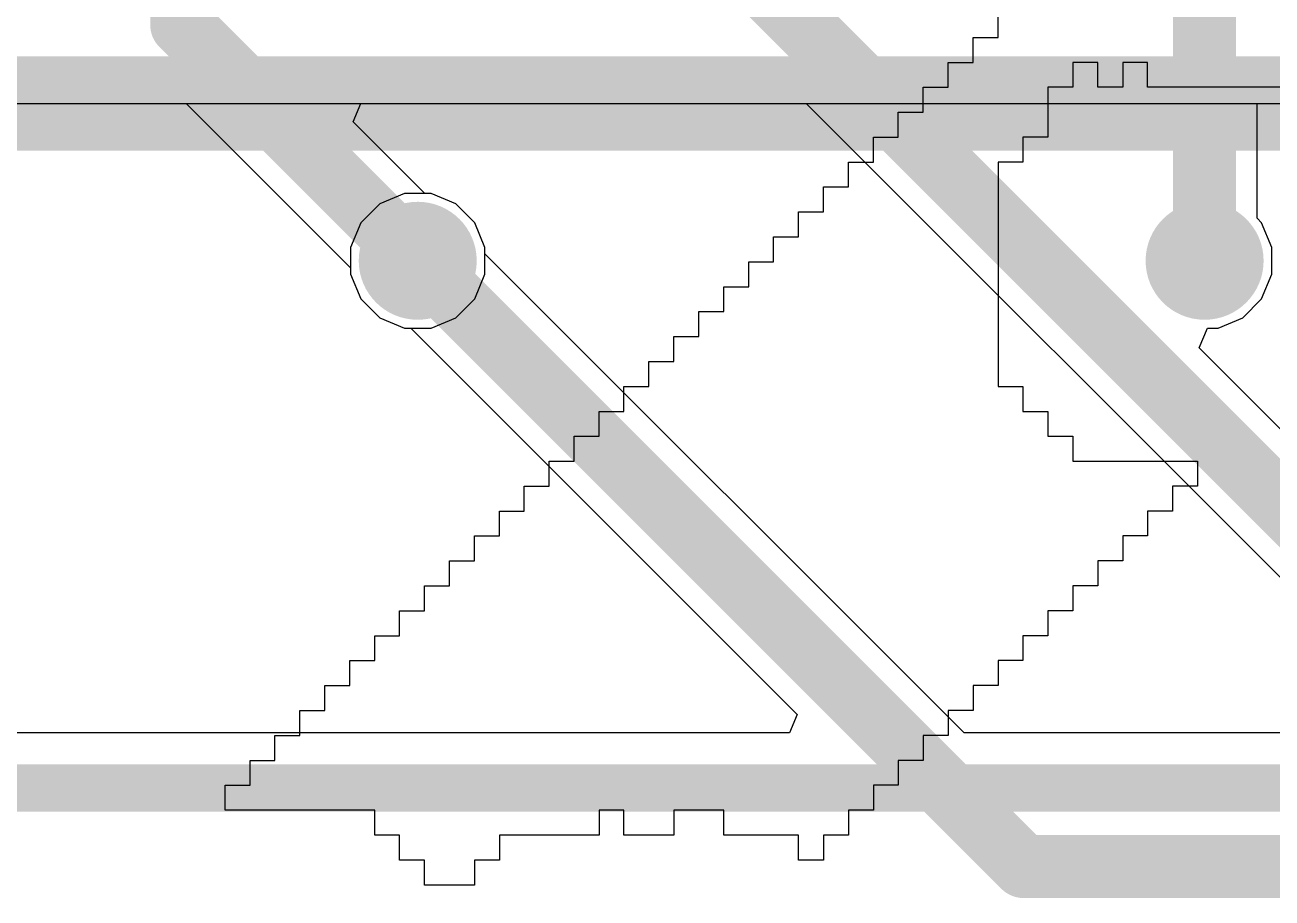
# Model space of a CAD drawing. Header units: inches. Extents: x 1.37 to 7.44, y 1.69 to 5.2.
# Drawn here: x 5.4135 to 5.7255, y 2.6752 to 2.8937 of the extents above; entities that cross this region are included whole.
import ezdxf

# ---------------------------------------------------------------- set-up
doc = ezdxf.new("R2010")
doc.units = ezdxf.units.IN
doc.header["$MEASUREMENT"] = 0
for name, color, linetype in [('Bottom Layer', 5, 'Continuous'), ('Bottom Overlay', 54, 'Continuous'), ('Bottom Solder', 6, 'Continuous'), ('Top 3D Body', 56, 'Continuous'), ('Top Assembly', 56, 'Continuous'), ('Top Courtyard', 56, 'Continuous'), ('Top Layer', 1, 'Continuous'), ('Top Overlay', 2, 'Continuous'), ('Top Solder', 216, 'Continuous'), ('Via Holes', 16, 'Continuous')]:
    doc.layers.add(name, color=color, linetype=linetype)

# ---------------------------------------------------------------- blocks, each defined once
blk = doc.blocks.new('FP_B7B_EH_A_LF_SN_MFG_38')
at = {"layer": 'Top 3D Body'}
blk.add_lwpolyline([(-0.3937, 0.0748, 0.00787, 0.00787, 0), (0.3937, 0.0748, 0.00787, 0.00787, 0)], format="xyseb", dxfattribs=at)
at = {"layer": 'Top Assembly'}
blk.add_lwpolyline([(-0.39764, 0.07874, 0.00787, 0.00787, 0), (0.39764, 0.07874, 0.00787, 0.00787, 0)], format="xyseb", dxfattribs=at)
at = {"layer": 'Top Courtyard'}
blk.add_lwpolyline([(-0.39764, 0.07874, 0.00787, 0.00787, 0), (0.39764, 0.07874, 0.00787, 0.00787, 0)], format="xyseb", dxfattribs=at)
at = {"layer": 'Top Overlay'}
blk.add_lwpolyline([(-0.3937, 0.0748, 0.00787, 0.00787, 0), (0.3937, 0.0748, 0.00787, 0.00787, 0)], format="xyseb", dxfattribs=at)

msp = doc.modelspace()

# ---------------------------------------------------------------- hatches: boundary and pattern name
at = {"layer": 'Bottom Layer'}
h = msp.add_hatch(color=5, dxfattribs=at)
edge = h.paths.add_edge_path()
edge.add_arc((5.51181, 2.83465), 0.01181, 0, 360)
h = msp.add_hatch(color=5, dxfattribs=at)
edge = h.paths.add_edge_path()
edge.add_arc((5.70866, 2.83465), 0.01181, 0, 360)
at = {"layer": 'Bottom Solder'}
h = msp.add_hatch(color=6, dxfattribs=at)
edge = h.paths.add_edge_path()
edge.add_arc((5.51181, 2.83465), 0.01476, 0, 360)
h = msp.add_hatch(color=6, dxfattribs=at)
edge = h.paths.add_edge_path()
edge.add_arc((5.70866, 2.83465), 0.01476, 0, 360)
at = {"layer": 'Top Layer'}
h = msp.add_hatch(color=1, dxfattribs=at)
edge = h.paths.add_edge_path()
edge.add_arc((5.51181, 2.83465), 0.01181, 0, 360)
h = msp.add_hatch(color=1, dxfattribs=at)
edge = h.paths.add_edge_path()
edge.add_arc((5.70866, 2.83465), 0.01181, 0, 360)
at = {"layer": 'Top Solder'}
h = msp.add_hatch(color=216, dxfattribs=at)
edge = h.paths.add_edge_path()
edge.add_arc((5.51181, 2.83465), 0.01476, 0, 360)
h = msp.add_hatch(color=216, dxfattribs=at)
edge = h.paths.add_edge_path()
edge.add_arc((5.70866, 2.83465), 0.01476, 0, 360)
at = {"layer": 'Via Holes'}
h = msp.add_hatch(color=7, dxfattribs=at)
edge = h.paths.add_edge_path()
edge.add_arc((5.51181, 2.83465), 0.00591, 0, 360)
h = msp.add_hatch(color=7, dxfattribs=at)
edge = h.paths.add_edge_path()
edge.add_arc((5.70866, 2.83465), 0.00591, 0, 360)

# ---------------------------------------------------------------- linework, layer by layer
at = {"layer": 'Bottom Layer'}
for p, q in [((3.87541, 2.87402), (5.45388, 2.87402)), ((5.45388, 2.87402), (5.495, 2.83289)), ((5.49562, 2.8694), (5.49754, 2.87402)), ((5.49754, 2.87402), (5.60897, 2.87402)), ((5.60897, 2.87402), (5.73636, 2.74662)), ((5.72179, 2.84529), (5.72179, 2.87402)), ((5.72179, 2.87402), (6.35939, 2.87402)), ((5.51356, 2.85146), (5.49562, 2.8694)), ((5.51515, 2.85146), (5.51356, 2.85146)), ((5.52133, 2.8489), (5.51515, 2.85146)), ((5.52606, 2.84417), (5.52133, 2.8489)), ((5.52862, 2.83799), (5.52606, 2.84417)), ((5.72291, 2.84417), (5.72179, 2.84529)), ((5.72547, 2.83799), (5.72291, 2.84417)), ((5.52862, 2.8313), (5.52862, 2.83799)), ((5.72547, 2.8313), (5.72547, 2.83799)), ((5.495, 2.83289), (5.495, 2.8313)), ((5.495, 2.8313), (5.49756, 2.82512)), ((5.52606, 2.82512), (5.52862, 2.8313)), ((5.72291, 2.82512), (5.72547, 2.8313)), ((5.49756, 2.82512), (5.50229, 2.82039)), ((5.52133, 2.82039), (5.52606, 2.82512)), ((5.71818, 2.82039), (5.72291, 2.82512)), ((5.50229, 2.82039), (5.50847, 2.81783)), ((5.51515, 2.81783), (5.52133, 2.82039)), ((5.71201, 2.81783), (5.71818, 2.82039)), ((5.50847, 2.81783), (5.51515, 2.81783)), ((5.70728, 2.81283), (5.70935, 2.81783)), ((5.70935, 2.81783), (5.71201, 2.81783)), ((5.75108, 2.76903), (5.70728, 2.81283))]:
    msp.add_line(p, q, dxfattribs=at)
for points in [[(5.45276, 2.8937, 0.01575, 0.01575, 0), (5.45276, 3.07087, 0.01575, 0.01575, 0)], [(5.51181, 2.98974, 0.01575, 0.01575, 0), (5.74564, 2.75591, 0.01575, 0.01575, 0)], [(5.70866, 2.83465, 0.01575, 0.01575, 0), (5.70866, 2.95256, 0.01575, 0.01575, 0)], [(5.45276, 2.8937, 0.01575, 0.01575, 0), (5.51181, 2.83465, 0.01575, 0.01575, 0)]]:
    msp.add_lwpolyline(points, format="xyseb", dxfattribs=at)
for points in [[(5.44882, 2.8937, 0.00787, 0.00787, 1), (5.45669, 2.8937, 0.00787, 0.00787, 1)], [(5.44882, 2.8937, 0.00787, 0.00787, 1), (5.45669, 2.8937, 0.00787, 0.00787, 1)], [(5.50787, 2.83465, 0.00787, 0.00787, 1), (5.51575, 2.83465, 0.00787, 0.00787, 1)], [(5.70472, 2.83465, 0.00787, 0.00787, 1), (5.7126, 2.83465, 0.00787, 0.00787, 1)]]:
    msp.add_lwpolyline(points, format="xyseb", close=True, dxfattribs=at)
at = {"layer": 'Bottom Overlay'}
for p, q in [((5.65698, 2.89054), (5.65698, 2.89678)), ((5.65074, 2.8843), (5.65074, 2.89054)), ((5.65074, 2.89054), (5.65698, 2.89054)), ((5.6445, 2.87807), (5.6445, 2.8843)), ((5.6445, 2.8843), (5.65074, 2.8843)), ((5.68193, 2.8843), (5.67569, 2.8843)), ((5.67569, 2.8843), (5.67569, 2.87807)), ((5.68193, 2.87807), (5.68193, 2.8843)), ((5.6944, 2.8843), (5.68817, 2.8843)), ((5.68817, 2.8843), (5.68817, 2.87807)), ((5.6944, 2.87807), (5.6944, 2.8843)), ((5.63827, 2.87183), (5.63827, 2.87807)), ((5.63827, 2.87807), (5.6445, 2.87807)), ((5.67569, 2.87807), (5.66945, 2.87807)), ((5.66945, 2.87807), (5.66945, 2.86559)), ((5.68817, 2.87807), (5.68193, 2.87807)), ((5.78173, 2.87807), (5.6944, 2.87807)), ((5.63203, 2.86559), (5.63203, 2.87183)), ((5.63203, 2.87183), (5.63827, 2.87183)), ((5.62579, 2.85935), (5.62579, 2.86559)), ((5.62579, 2.86559), (5.63203, 2.86559)), ((5.66945, 2.86559), (5.66322, 2.86559)), ((5.66322, 2.86559), (5.66322, 2.85935)), ((5.61955, 2.85312), (5.61955, 2.85935)), ((5.61955, 2.85935), (5.62579, 2.85935)), ((5.66322, 2.85935), (5.65698, 2.85935)), ((5.65698, 2.85935), (5.65698, 2.80321)), ((5.61331, 2.84688), (5.61331, 2.85312)), ((5.61331, 2.85312), (5.61955, 2.85312)), ((5.60708, 2.84064), (5.60708, 2.84688)), ((5.60708, 2.84688), (5.61331, 2.84688)), ((5.60084, 2.8344), (5.60084, 2.84064)), ((5.60084, 2.84064), (5.60708, 2.84064)), ((5.5946, 2.82816), (5.5946, 2.8344)), ((5.5946, 2.8344), (5.60084, 2.8344)), ((5.58836, 2.82193), (5.58836, 2.82816)), ((5.58836, 2.82816), (5.5946, 2.82816)), ((5.58213, 2.81569), (5.58213, 2.82193)), ((5.58213, 2.82193), (5.58836, 2.82193)), ((5.57589, 2.80945), (5.57589, 2.81569)), ((5.57589, 2.81569), (5.58213, 2.81569)), ((5.56965, 2.80321), (5.56965, 2.80945)), ((5.56965, 2.80945), (5.57589, 2.80945)), ((5.56341, 2.79698), (5.56341, 2.80321)), ((5.56341, 2.80321), (5.56965, 2.80321)), ((5.65698, 2.80321), (5.66322, 2.80321)), ((5.66322, 2.80321), (5.66322, 2.79698)), ((5.55718, 2.79074), (5.55718, 2.79698)), ((5.55718, 2.79698), (5.56341, 2.79698)), ((5.66322, 2.79698), (5.66945, 2.79698)), ((5.66945, 2.79698), (5.66945, 2.79074)), ((5.55094, 2.7845), (5.55094, 2.79074)), ((5.55094, 2.79074), (5.55718, 2.79074)), ((5.66945, 2.79074), (5.67569, 2.79074)), ((5.67569, 2.79074), (5.67569, 2.7845)), ((5.5447, 2.77826), (5.5447, 2.7845)), ((5.5447, 2.7845), (5.55094, 2.7845)), ((5.67569, 2.7845), (5.70688, 2.7845)), ((5.70688, 2.7845), (5.70688, 2.77826)), ((5.53846, 2.77203), (5.53846, 2.77826)), ((5.53846, 2.77826), (5.5447, 2.77826)), ((5.70688, 2.77826), (5.70064, 2.77826)), ((5.70064, 2.77826), (5.70064, 2.77203)), ((5.53223, 2.76579), (5.53223, 2.77203)), ((5.53223, 2.77203), (5.53846, 2.77203)), ((5.70064, 2.77203), (5.6944, 2.77203)), ((5.6944, 2.77203), (5.6944, 2.76579)), ((5.52599, 2.75955), (5.52599, 2.76579)), ((5.52599, 2.76579), (5.53223, 2.76579)), ((5.6944, 2.76579), (5.68817, 2.76579)), ((5.68817, 2.76579), (5.68817, 2.75955)), ((5.51975, 2.75331), (5.51975, 2.75955)), ((5.51975, 2.75955), (5.52599, 2.75955)), ((5.68817, 2.75955), (5.68193, 2.75955)), ((5.68193, 2.75955), (5.68193, 2.75331)), ((5.51351, 2.74708), (5.51351, 2.75331)), ((5.51351, 2.75331), (5.51975, 2.75331)), ((5.68193, 2.75331), (5.67569, 2.75331)), ((5.67569, 2.75331), (5.67569, 2.74708)), ((5.50727, 2.74084), (5.50727, 2.74708)), ((5.50727, 2.74708), (5.51351, 2.74708)), ((5.67569, 2.74708), (5.66945, 2.74708)), ((5.66945, 2.74708), (5.66945, 2.74084)), ((5.50104, 2.7346), (5.50104, 2.74084)), ((5.50104, 2.74084), (5.50727, 2.74084)), ((5.66945, 2.74084), (5.66322, 2.74084)), ((5.66322, 2.74084), (5.66322, 2.7346)), ((5.4948, 2.72836), (5.4948, 2.7346)), ((5.4948, 2.7346), (5.50104, 2.7346)), ((5.66322, 2.7346), (5.65698, 2.7346)), ((5.65698, 2.7346), (5.65698, 2.72836)), ((5.48856, 2.72213), (5.48856, 2.72836)), ((5.48856, 2.72836), (5.4948, 2.72836)), ((5.65698, 2.72836), (5.65074, 2.72836)), ((5.65074, 2.72836), (5.65074, 2.72213)), ((5.48232, 2.71589), (5.48232, 2.72213)), ((5.48232, 2.72213), (5.48856, 2.72213)), ((5.65074, 2.72213), (5.6445, 2.72213)), ((5.6445, 2.72213), (5.6445, 2.71589)), ((5.47609, 2.70965), (5.47609, 2.71589)), ((5.47609, 2.71589), (5.48232, 2.71589)), ((5.6445, 2.71589), (5.63827, 2.71589)), ((5.63827, 2.71589), (5.63827, 2.70965)), ((5.46985, 2.70341), (5.46985, 2.70965)), ((5.46985, 2.70965), (5.47609, 2.70965)), ((5.63827, 2.70965), (5.63203, 2.70965)), ((5.63203, 2.70965), (5.63203, 2.70341)), ((5.46361, 2.69717), (5.46361, 2.70341)), ((5.46361, 2.70341), (5.46985, 2.70341)), ((5.63203, 2.70341), (5.62579, 2.70341)), ((5.62579, 2.70341), (5.62579, 2.69717)), ((5.50104, 2.69717), (5.46361, 2.69717)), ((5.50104, 2.69094), (5.50104, 2.69717)), ((5.56341, 2.69717), (5.55718, 2.69717)), ((5.55718, 2.69717), (5.55718, 2.69094)), ((5.56341, 2.69094), (5.56341, 2.69717)), ((5.58836, 2.69717), (5.57589, 2.69717)), ((5.57589, 2.69717), (5.57589, 2.69094)), ((5.58836, 2.69094), (5.58836, 2.69717)), ((5.62579, 2.69717), (5.61955, 2.69717)), ((5.61955, 2.69717), (5.61955, 2.69094)), ((5.50727, 2.69094), (5.50104, 2.69094)), ((5.50727, 2.6847), (5.50727, 2.69094)), ((5.55718, 2.69094), (5.53223, 2.69094)), ((5.53223, 2.69094), (5.53223, 2.6847)), ((5.57589, 2.69094), (5.56341, 2.69094)), ((5.60708, 2.69094), (5.58836, 2.69094)), ((5.60708, 2.6847), (5.60708, 2.69094)), ((5.61955, 2.69094), (5.61331, 2.69094)), ((5.61331, 2.69094), (5.61331, 2.6847)), ((5.51351, 2.6847), (5.50727, 2.6847)), ((5.51351, 2.67846), (5.51351, 2.6847)), ((5.53223, 2.6847), (5.52599, 2.6847)), ((5.52599, 2.6847), (5.52599, 2.67846)), ((5.61331, 2.6847), (5.60708, 2.6847)), ((5.52599, 2.67846), (5.51351, 2.67846))]:
    msp.add_line(p, q, dxfattribs=at)
at = {"layer": 'Top Layer'}
for p, q in [((3.85827, 2.87402), (5.73491, 2.87402)), ((5.50229, 2.8489), (5.49756, 2.84417)), ((5.50847, 2.85146), (5.50229, 2.8489)), ((5.51515, 2.85146), (5.50847, 2.85146)), ((5.52133, 2.8489), (5.51515, 2.85146)), ((5.52606, 2.84417), (5.52133, 2.8489)), ((5.49756, 2.84417), (5.495, 2.83799)), ((5.52862, 2.83799), (5.52606, 2.84417)), ((5.495, 2.83799), (5.495, 2.8313)), ((5.52862, 2.8364), (5.52862, 2.83799)), ((5.64848, 2.71654), (5.52862, 2.8364)), ((5.495, 2.8313), (5.49756, 2.82512)), ((5.49756, 2.82512), (5.50229, 2.82039)), ((5.50229, 2.82039), (5.50847, 2.81783)), ((5.50847, 2.81783), (5.51006, 2.81783)), ((5.51006, 2.81783), (5.60674, 2.72115)), ((5.60674, 2.72115), (5.60483, 2.71654)), ((5.60483, 2.71654), (4.6063, 2.71654)), ((5.88042, 2.71654), (5.64848, 2.71654))]:
    msp.add_line(p, q, dxfattribs=at)
for points in [[(5.51181, 2.83465, 0.01575, 0.01575, 0), (5.66339, 2.68307, 0.01575, 0.01575, 0)], [(5.66339, 2.68307, 0.01575, 0.01575, 0), (5.8849, 2.68307, 0.01575, 0.01575, 0)]]:
    msp.add_lwpolyline(points, format="xyseb", dxfattribs=at)
for points in [[(5.50787, 2.83465, 0.00787, 0.00787, 1), (5.51575, 2.83465, 0.00787, 0.00787, 1)], [(5.65945, 2.68307, 0.00787, 0.00787, 1), (5.66732, 2.68307, 0.00787, 0.00787, 1)], [(5.65945, 2.68307, 0.00787, 0.00787, 1), (5.66732, 2.68307, 0.00787, 0.00787, 1)]]:
    msp.add_lwpolyline(points, format="xyseb", close=True, dxfattribs=at)
at = {"layer": 'Top Overlay'}
msp.add_lwpolyline([(3.85827, 2.87402, 0.02362, 0.02362, 0), (6.45669, 2.87402, 0.02362, 0.02362, 0)], format="xyseb", dxfattribs=at)

# ---------------------------------------------------------------- block references
msp.add_blockref('FP_B7B_EH_A_LF_SN_MFG_38', (5.57087, 2.62598))

doc.saveas('drawing.dxf')
